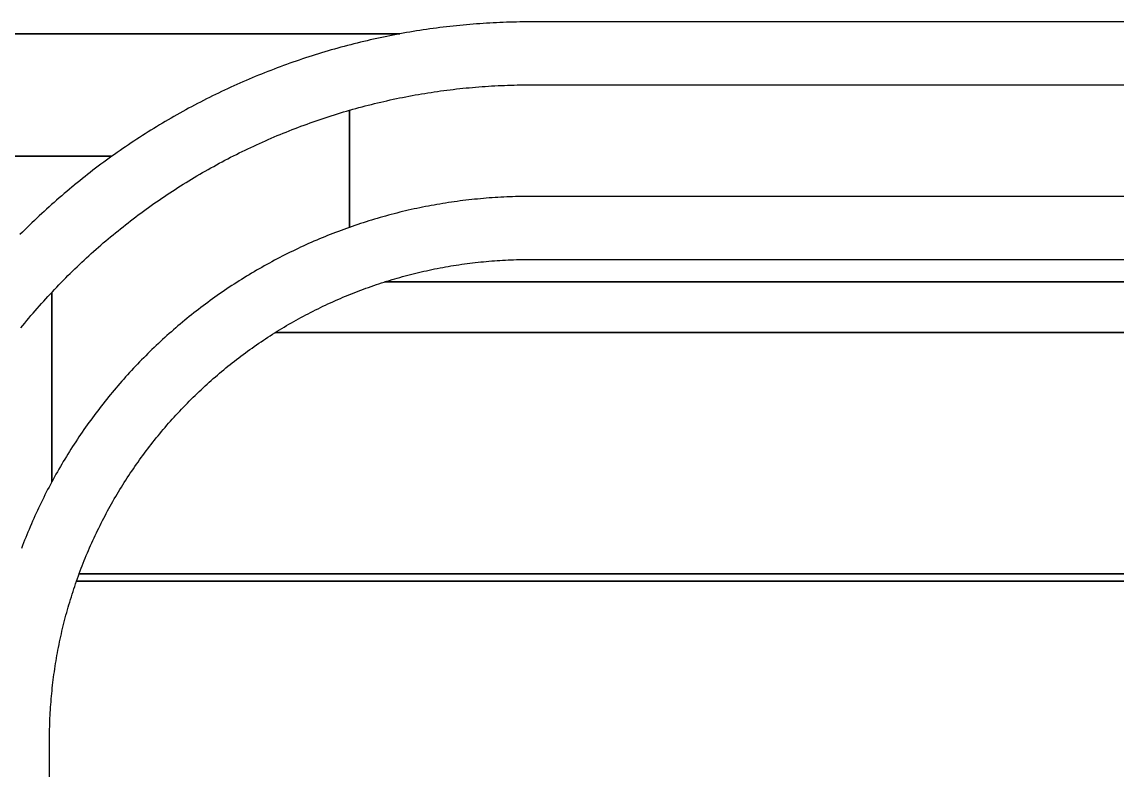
# Model space of a CAD drawing. Extents: x -3500 to 3500, y -3500 to 3500.
# Drawn here: x 278.3 to 556.8, y -1300 to -1109.8 of the extents above; entities that cross this region are included whole.
import ezdxf

# ---------------------------------------------------------------- set-up
doc = ezdxf.new("R2010")
doc.units = 0
for name, color, linetype in [('L5D0', 3, 'CONTINUOUS'), ('L5D100', 7, 'CONTINUOUS'), ('L5D11', 2, 'CONTINUOUS')]:
    doc.layers.add(name, color=color, linetype=linetype)

# ---------------------------------------------------------------- blocks, each defined once
blk = doc.blocks.new('ground_main_5')
at = {"layer": 'L5D0'}
for points in [[(2324.91, -1109.815), (407.531, -1109.815), (406.6775, -1109.817), (405.824, -1109.823), (404.971, -1109.833), (404.1175, -1109.847), (403.264, -1109.865), (402.411, -1109.887), (401.558, -1109.9125), (400.705, -1109.9425), (399.852, -1109.9765), (398.9995, -1110.0145), (398.147, -1110.0565), (397.2945, -1110.102), (396.4425, -1110.152), (395.591, -1110.206), (394.7395, -1110.2635), (393.888, -1110.3255), (393.037, -1110.3915), (392.1865, -1110.461), (391.336, -1110.5345), (390.486, -1110.6125), (389.6365, -1110.694), (388.7875, -1110.7795), (387.9385, -1110.8695), (387.0905, -1110.963), (386.2425, -1111.0605), (385.395, -1111.162), (384.548, -1111.2675), (383.7015, -1111.377), (382.8555, -1111.4905), (382.01, -1111.6075), (381.1655, -1111.729), (380.321, -1111.854), (379.4775, -1111.9835), (378.6345, -1112.1165), (377.792, -1112.2535), (376.9505, -1112.3945), (376.109, -1112.5395), (375.269, -1112.6885), (374.429, -1112.841), (-2334.91, -1112.841)], [(-2334.91, -1112.841), (374.429, -1112.841), (373.59, -1112.998), (372.752, -1113.1585), (371.9145, -1113.323), (371.0775, -1113.4915), (370.2415, -1113.664), (369.4065, -1113.84), (368.5725, -1114.0205), (367.739, -1114.2045), (366.9065, -1114.3925), (366.075, -1114.584), (365.244, -1114.78), (364.414, -1114.9795), (363.5855, -1115.183), (362.7575, -1115.3905), (361.9305, -1115.6015), (361.1045, -1115.817), (360.2795, -1116.036), (359.456, -1116.2585), (358.633, -1116.4855), (357.811, -1116.716), (356.9905, -1116.95), (356.171, -1117.1885), (355.3525, -1117.4305), (354.535, -1117.676), (353.719, -1117.926), (352.904, -1118.1795), (352.09, -1118.4365), (351.2775, -1118.6975), (350.466, -1118.9625), (349.656, -1119.2315), (348.8475, -1119.504), (348.0395, -1119.78), (347.2335, -1120.06), (346.4285, -1120.344), (345.625, -1120.6315), (344.8225, -1120.9225), (344.022, -1121.2175), (343.2225, -1121.5165), (342.424, -1121.819), (341.6275, -1122.125), (340.8325, -1122.435), (340.0385, -1122.749), (339.2465, -1123.066), (338.4555, -1123.387), (337.666, -1123.712), (336.8785, -1124.0405), (336.0925, -1124.3725), (335.3075, -1124.7085), (334.5245, -1125.048), (333.743, -1125.391), (332.963, -1125.738), (332.185, -1126.088), (331.4085, -1126.4425), (330.6335, -1126.8), (329.86, -1127.1615), (329.0885, -1127.526), (328.319, -1127.8945), (327.5505, -1128.267), (326.7845, -1128.6425), (326.0195, -1129.022), (325.257, -1129.4045), (324.496, -1129.791), (323.7365, -1130.181), (322.9795, -1130.5745), (322.224, -1130.9715), (321.47, -1131.372), (320.7185, -1131.776), (319.9685, -1132.184), (319.2205, -1132.595), (318.4745, -1133.0095), (317.7305, -1133.4275), (316.9885, -1133.849), (316.248, -1134.274), (315.51, -1134.7025), (314.774, -1135.1345), (314.04, -1135.57), (313.308, -1136.0085), (312.578, -1136.451), (311.85, -1136.8965), (311.124, -1137.3455), (310.4, -1137.798), (309.6785, -1138.2535), (308.959, -1138.713), (308.242, -1139.1755), (307.5265, -1139.641), (306.8135, -1140.1105), (306.103, -1140.583), (305.3945, -1141.0585), (304.688, -1141.538), (303.984, -1142.0205), (303.2825, -1142.506), (302.5825, -1142.995), (301.8855, -1143.4875), (301.1905, -1143.983), (300.498, -1144.4815), (299.8075, -1144.9835), (299.12, -1145.489), (298.4345, -1145.997), (297.751, -1146.509), (297.0705, -1147.0235), (296.392, -1147.5415), (295.716, -1148.063), (295.0425, -1148.587), (294.3715, -1149.1145), (293.703, -1149.645), (293.037, -1150.179), (292.3735, -1150.7155), (291.7125, -1151.2555), (291.5335, -1151.403), (291.054, -1151.7985), (290.398, -1152.3445), (289.745, -1152.8935), (289.094, -1153.446), (288.4455, -1154.001), (287.8, -1154.5595), (287.157, -1155.1205), (286.5165, -1155.685), (285.879, -1156.252), (285.244, -1156.8225), (284.6115, -1157.3955), (283.982, -1157.9715), (283.355, -1158.5505), (282.7305, -1159.1325), (282.109, -1159.7175), (281.49, -1160.3055), (280.874, -1160.896), (280.2605, -1161.4895), (279.65, -1162.086), (279.0425, -1162.685), (278.4375, -1163.2875), (277.8355, -1163.892)], [(2334.91, -1175.904), (370.5875, -1175.904), (371.1005, -1175.742), (371.7675, -1175.5355), (372.4355, -1175.3335), (373.1045, -1175.135), (373.775, -1174.94), (374.446, -1174.749), (375.1185, -1174.562), (375.792, -1174.379), (376.4665, -1174.1995), (377.1425, -1174.024), (377.819, -1173.8525), (378.4965, -1173.6845), (379.175, -1173.5205), (379.854, -1173.3605), (380.5345, -1173.2045), (381.2155, -1173.052), (381.8975, -1172.904), (382.5805, -1172.7595), (383.264, -1172.619), (383.9485, -1172.482), (384.634, -1172.3495), (385.32, -1172.2205), (386.0065, -1172.0955), (386.694, -1171.9745), (387.382, -1171.8575), (388.071, -1171.7445), (388.7605, -1171.6355), (389.4505, -1171.53), (390.141, -1171.429), (390.832, -1171.3315), (391.524, -1171.238), (392.216, -1171.1485), (392.9085, -1171.063), (393.602, -1170.9815), (394.2955, -1170.904), (394.9895, -1170.8305), (395.684, -1170.7605), (396.379, -1170.695), (397.0745, -1170.633), (397.77, -1170.5755), (398.466, -1170.5215), (399.162, -1170.472), (399.8585, -1170.426), (400.555, -1170.3845), (401.252, -1170.3465), (401.9495, -1170.3125), (402.6465, -1170.2825), (403.344, -1170.257), (404.042, -1170.235), (404.7395, -1170.217), (405.4375, -1170.203), (406.1355, -1170.193), (406.833, -1170.187), (407.531, -1170.185), (2324.91, -1170.185)], [(2337.4295, -1250.094), (292.8855, -1250.094), (292.918, -1250.005), (293.162, -1249.351), (293.41, -1248.6985), (293.661, -1248.0475), (293.9165, -1247.3975), (294.175, -1246.7495), (294.4375, -1246.1025), (294.7035, -1245.4575), (294.9735, -1244.8135), (295.247, -1244.1715), (295.5245, -1243.531), (295.805, -1242.892), (296.0895, -1242.2545), (296.378, -1241.619), (296.6695, -1240.985), (296.965, -1240.3525), (297.264, -1239.7215), (297.5665, -1239.093), (297.8725, -1238.4655), (298.1825, -1237.84), (298.496, -1237.2165), (298.8125, -1236.5945), (299.133, -1235.9745), (299.457, -1235.356), (299.7845, -1234.7395), (300.1155, -1234.125), (300.45, -1233.5125), (300.788, -1232.902), (301.1295, -1232.293), (301.4745, -1231.6865), (301.823, -1231.0815), (302.175, -1230.479), (302.53, -1229.878), (302.889, -1229.2795), (303.251, -1228.6825), (303.6165, -1228.088), (303.9855, -1227.4955), (304.3575, -1226.905), (304.7335, -1226.317), (305.1125, -1225.7305), (305.495, -1225.147), (305.8805, -1224.565), (306.2695, -1223.9855), (306.662, -1223.4085), (307.0575, -1222.833), (307.4565, -1222.2605), (307.8585, -1221.69), (308.264, -1221.122), (308.6725, -1220.556), (309.0845, -1219.9925), (309.4995, -1219.4315), (309.918, -1218.8725), (310.3395, -1218.316), (310.764, -1217.7625), (311.1915, -1217.2105), (311.6225, -1216.6615), (312.057, -1216.115), (312.494, -1215.571), (312.934, -1215.0295), (313.3775, -1214.4905), (313.824, -1213.954), (314.2735, -1213.42), (314.726, -1212.8885), (315.1815, -1212.3595), (315.64, -1211.8335), (316.102, -1211.31), (316.5665, -1210.789), (317.034, -1210.2705), (317.5045, -1209.755), (317.978, -1209.242), (318.454, -1208.732), (318.9335, -1208.2245), (319.4155, -1207.72), (319.9005, -1207.218), (320.3885, -1206.719), (320.879, -1206.2225), (321.3725, -1205.729), (321.869, -1205.238), (322.368, -1204.7505), (322.87, -1204.2655), (323.375, -1203.783), (323.8825, -1203.304), (324.3925, -1202.8275), (324.9055, -1202.354), (325.421, -1201.8835), (325.939, -1201.416), (326.46, -1200.9515), (326.9835, -1200.49), (327.51, -1200.0315), (328.0385, -1199.576), (328.57, -1199.1235), (329.104, -1198.674), (329.6405, -1198.2275), (330.1795, -1197.784), (330.721, -1197.3435), (331.2655, -1196.9065), (331.812, -1196.4725), (332.361, -1196.0415), (332.9125, -1195.6135), (333.4665, -1195.189), (334.023, -1194.7675), (334.5815, -1194.3495), (335.1425, -1193.934), (335.706, -1193.5225), (336.272, -1193.1135), (336.84, -1192.7085), (337.4105, -1192.306), (337.9835, -1191.907), (338.5585, -1191.5115), (339.136, -1191.1195), (339.7155, -1190.7305), (340.297, -1190.3445), (340.881, -1189.962), (341.467, -1189.583), (342.0555, -1189.2075), (342.6455, -1188.835), (343.238, -1188.4665), (343.833, -1188.1005), (344.4295, -1187.7385), (345.0285, -1187.38), (345.629, -1187.0245), (346.232, -1186.6725), (346.8365, -1186.3245), (347.4435, -1185.9795), (348.052, -1185.638), (348.663, -1185.3), (349.2755, -1184.9655), (349.89, -1184.6345), (350.5065, -1184.307), (351.1245, -1183.983), (351.7445, -1183.6625), (352.3665, -1183.3455), (352.9905, -1183.032), (353.616, -1182.7225), (354.243, -1182.4165), (354.872, -1182.1135), (355.5025, -1181.8145), (356.135, -1181.5195), (356.769, -1181.2275), (357.405, -1180.9395), (358.0425, -1180.655), (358.681, -1180.374), (359.322, -1180.097), (359.964, -1179.8235), (360.6075, -1179.5535), (361.253, -1179.2875), (361.8995, -1179.025), (361.9305, -1179.0125), (362.548, -1178.766), (363.1975, -1178.511), (363.8485, -1178.2595), (364.5015, -1178.012), (365.155, -1177.768), (365.8105, -1177.528), (366.4675, -1177.2915), (367.1255, -1177.0585), (367.7845, -1176.83), (368.4455, -1176.6045), (369.1075, -1176.3835), (369.7705, -1176.1655), (370.435, -1175.952), (370.5875, -1175.904), (2334.91, -1175.904)], [(285.335, -1307.619), (285.335, -1292.381), (285.337, -1291.683), (285.343, -1290.985), (285.353, -1290.287), (285.367, -1289.5895), (285.385, -1288.8915), (285.407, -1288.194), (285.433, -1287.4965), (285.463, -1286.799), (285.4965, -1286.102), (285.5345, -1285.405), (285.5765, -1284.708), (285.622, -1284.0115), (285.672, -1283.3155), (285.7255, -1282.6195), (285.7835, -1281.924), (285.845, -1281.229), (285.911, -1280.534), (285.9805, -1279.8395), (286.054, -1279.1455), (286.1315, -1278.4515), (286.2135, -1277.7585), (286.299, -1277.0655), (286.388, -1276.3735), (286.4815, -1275.682), (286.579, -1274.9905), (286.6805, -1274.3), (286.7855, -1273.61), (286.895, -1272.9205), (287.008, -1272.232), (287.125, -1271.544), (287.246, -1270.8565), (287.371, -1270.1695), (287.4995, -1269.4835), (287.6325, -1268.7985), (287.769, -1268.114), (287.9095, -1267.4305), (288.054, -1266.7475), (288.2025, -1266.0655), (288.3545, -1265.3845), (288.511, -1264.704), (288.671, -1264.0245), (288.835, -1263.346), (289.0025, -1262.6685), (289.1745, -1261.992), (289.35, -1261.3165), (289.529, -1260.642), (289.7125, -1259.9685), (289.8995, -1259.296), (290.0905, -1258.6245), (290.285, -1257.9545), (290.4835, -1257.285), (290.686, -1256.617), (290.892, -1255.9505), (291.102, -1255.285), (291.316, -1254.6205), (291.5335, -1253.957), (291.755, -1253.295), (291.98, -1252.6345), (292.209, -1251.975), (292.4415, -1251.317), (292.678, -1250.6605), (292.8855, -1250.094), (2337.4295, -1250.094)]]:
    blk.add_lwpolyline(points, dxfattribs=at)
blk = doc.blocks.new('TOP_main_5_Cheese_100')
at = {"layer": 'L5D100'}
for points in [[(2324.91, -1109.815), (407.531, -1109.815), (406.6775, -1109.817), (405.824, -1109.823), (404.971, -1109.833), (404.1175, -1109.847), (403.264, -1109.865), (402.411, -1109.887), (401.558, -1109.9125), (400.705, -1109.9425), (399.852, -1109.9765), (398.9995, -1110.0145), (398.147, -1110.0565), (397.2945, -1110.102), (396.4425, -1110.152), (395.591, -1110.206), (394.7395, -1110.2635), (393.888, -1110.3255), (393.037, -1110.3915), (392.1865, -1110.461), (391.336, -1110.5345), (390.486, -1110.6125), (389.6365, -1110.694), (388.7875, -1110.7795), (387.9385, -1110.8695), (387.0905, -1110.963), (386.2425, -1111.0605), (385.395, -1111.162), (384.548, -1111.2675), (383.7015, -1111.377), (382.8555, -1111.4905), (382.01, -1111.6075), (381.1655, -1111.729), (380.321, -1111.854), (379.4775, -1111.9835), (378.6345, -1112.1165), (377.792, -1112.2535), (376.9505, -1112.3945), (376.109, -1112.5395), (375.269, -1112.6885), (374.429, -1112.841), (373.59, -1112.998), (372.752, -1113.1585), (371.9145, -1113.323), (371.0775, -1113.4915), (370.2415, -1113.664), (369.4065, -1113.84), (368.5725, -1114.0205), (367.739, -1114.2045), (366.9065, -1114.3925), (366.075, -1114.584), (365.244, -1114.78), (364.414, -1114.9795), (363.5855, -1115.183), (362.7575, -1115.3905), (361.9305, -1115.6015), (361.1045, -1115.817), (360.2795, -1116.036), (359.456, -1116.2585), (358.633, -1116.4855), (357.811, -1116.716), (356.9905, -1116.95), (356.171, -1117.1885), (355.3525, -1117.4305), (354.535, -1117.676), (353.719, -1117.926), (352.904, -1118.1795), (352.09, -1118.4365), (351.2775, -1118.6975), (350.466, -1118.9625), (349.656, -1119.2315), (348.8475, -1119.504), (348.0395, -1119.78), (347.2335, -1120.06), (346.4285, -1120.344), (345.625, -1120.6315), (344.8225, -1120.9225), (344.022, -1121.2175), (343.2225, -1121.5165), (342.424, -1121.819), (341.6275, -1122.125), (340.8325, -1122.435), (340.0385, -1122.749), (339.2465, -1123.066), (338.4555, -1123.387), (337.666, -1123.712), (336.8785, -1124.0405), (336.0925, -1124.3725), (335.3075, -1124.7085), (334.5245, -1125.048), (333.743, -1125.391), (332.963, -1125.738), (332.185, -1126.088), (331.4085, -1126.4425), (330.6335, -1126.8), (329.86, -1127.1615), (329.0885, -1127.526), (328.319, -1127.8945), (327.5505, -1128.267), (326.7845, -1128.6425), (326.0195, -1129.022), (325.257, -1129.4045), (324.496, -1129.791), (323.7365, -1130.181), (322.9795, -1130.5745), (322.224, -1130.9715), (321.47, -1131.372), (320.7185, -1131.776), (319.9685, -1132.184), (319.2205, -1132.595), (318.4745, -1133.0095), (317.7305, -1133.4275), (316.9885, -1133.849), (316.248, -1134.274), (315.51, -1134.7025), (314.774, -1135.1345), (314.04, -1135.57), (313.308, -1136.0085), (312.578, -1136.451), (311.85, -1136.8965), (311.124, -1137.3455), (310.4, -1137.798), (309.6785, -1138.2535), (308.959, -1138.713), (308.242, -1139.1755), (307.5265, -1139.641), (306.8135, -1140.1105), (306.103, -1140.583), (305.3945, -1141.0585), (304.688, -1141.538), (303.984, -1142.0205), (303.2825, -1142.506), (302.5825, -1142.995), (301.8855, -1143.4875), (301.1905, -1143.983), (-37.5, -1143.983)], [(-37.5, -1143.983), (301.1905, -1143.983), (300.498, -1144.4815), (299.8075, -1144.9835), (299.12, -1145.489), (298.4345, -1145.997), (297.751, -1146.509), (297.0705, -1147.0235), (296.392, -1147.5415), (295.716, -1148.063), (295.0425, -1148.587), (294.3715, -1149.1145), (293.703, -1149.645), (293.037, -1150.179), (292.3735, -1150.7155), (291.7125, -1151.2555), (291.5335, -1151.403), (291.054, -1151.7985), (290.398, -1152.3445), (289.745, -1152.8935), (289.094, -1153.446), (288.4455, -1154.001), (287.8, -1154.5595), (287.157, -1155.1205), (286.5165, -1155.685), (285.879, -1156.252), (285.244, -1156.8225), (284.6115, -1157.3955), (283.982, -1157.9715), (283.355, -1158.5505), (282.7305, -1159.1325), (282.109, -1159.7175), (281.49, -1160.3055), (280.874, -1160.896), (280.2605, -1161.4895), (279.65, -1162.086), (279.0425, -1162.685), (278.4375, -1163.2875), (277.8355, -1163.892)], [(2334.91, -1188.7245), (342.8235, -1188.7245), (343.238, -1188.4665), (343.833, -1188.1005), (344.4295, -1187.7385), (345.0285, -1187.38), (345.629, -1187.0245), (346.232, -1186.6725), (346.8365, -1186.3245), (347.4435, -1185.9795), (348.052, -1185.638), (348.663, -1185.3), (349.2755, -1184.9655), (349.89, -1184.6345), (350.5065, -1184.307), (351.1245, -1183.983), (351.7445, -1183.6625), (352.3665, -1183.3455), (352.9905, -1183.032), (353.616, -1182.7225), (354.243, -1182.4165), (354.872, -1182.1135), (355.5025, -1181.8145), (356.135, -1181.5195), (356.769, -1181.2275), (357.405, -1180.9395), (358.0425, -1180.655), (358.681, -1180.374), (359.322, -1180.097), (359.964, -1179.8235), (360.6075, -1179.5535), (361.253, -1179.2875), (361.8995, -1179.025), (361.9305, -1179.0125), (362.548, -1178.766), (363.1975, -1178.511), (363.8485, -1178.2595), (364.5015, -1178.012), (365.155, -1177.768), (365.8105, -1177.528), (366.4675, -1177.2915), (367.1255, -1177.0585), (367.7845, -1176.83), (368.4455, -1176.6045), (369.1075, -1176.3835), (369.7705, -1176.1655), (370.435, -1175.952), (370.5875, -1175.904), (371.1005, -1175.742), (371.7675, -1175.5355), (372.4355, -1175.3335), (373.1045, -1175.135), (373.775, -1174.94), (374.446, -1174.749), (375.1185, -1174.562), (375.792, -1174.379), (376.4665, -1174.1995), (377.1425, -1174.024), (377.819, -1173.8525), (378.4965, -1173.6845), (379.175, -1173.5205), (379.854, -1173.3605), (380.5345, -1173.2045), (381.2155, -1173.052), (381.8975, -1172.904), (382.5805, -1172.7595), (383.264, -1172.619), (383.9485, -1172.482), (384.634, -1172.3495), (385.32, -1172.2205), (386.0065, -1172.0955), (386.694, -1171.9745), (387.382, -1171.8575), (388.071, -1171.7445), (388.7605, -1171.6355), (389.4505, -1171.53), (390.141, -1171.429), (390.832, -1171.3315), (391.524, -1171.238), (392.216, -1171.1485), (392.9085, -1171.063), (393.602, -1170.9815), (394.2955, -1170.904), (394.9895, -1170.8305), (395.684, -1170.7605), (396.379, -1170.695), (397.0745, -1170.633), (397.77, -1170.5755), (398.466, -1170.5215), (399.162, -1170.472), (399.8585, -1170.426), (400.555, -1170.3845), (401.252, -1170.3465), (401.9495, -1170.3125), (402.6465, -1170.2825), (403.344, -1170.257), (404.042, -1170.235), (404.7395, -1170.217), (405.4375, -1170.203), (406.1355, -1170.193), (406.833, -1170.187), (407.531, -1170.185), (2324.91, -1170.185)], [(2337.5245, -1251.975), (292.209, -1251.975), (292.4415, -1251.317), (292.678, -1250.6605), (292.8855, -1250.094), (292.918, -1250.005), (293.162, -1249.351), (293.41, -1248.6985), (293.661, -1248.0475), (293.9165, -1247.3975), (294.175, -1246.7495), (294.4375, -1246.1025), (294.7035, -1245.4575), (294.9735, -1244.8135), (295.247, -1244.1715), (295.5245, -1243.531), (295.805, -1242.892), (296.0895, -1242.2545), (296.378, -1241.619), (296.6695, -1240.985), (296.965, -1240.3525), (297.264, -1239.7215), (297.5665, -1239.093), (297.8725, -1238.4655), (298.1825, -1237.84), (298.496, -1237.2165), (298.8125, -1236.5945), (299.133, -1235.9745), (299.457, -1235.356), (299.7845, -1234.7395), (300.1155, -1234.125), (300.45, -1233.5125), (300.788, -1232.902), (301.1295, -1232.293), (301.4745, -1231.6865), (301.823, -1231.0815), (302.175, -1230.479), (302.53, -1229.878), (302.889, -1229.2795), (303.251, -1228.6825), (303.6165, -1228.088), (303.9855, -1227.4955), (304.3575, -1226.905), (304.7335, -1226.317), (305.1125, -1225.7305), (305.495, -1225.147), (305.8805, -1224.565), (306.2695, -1223.9855), (306.662, -1223.4085), (307.0575, -1222.833), (307.4565, -1222.2605), (307.8585, -1221.69), (308.264, -1221.122), (308.6725, -1220.556), (309.0845, -1219.9925), (309.4995, -1219.4315), (309.918, -1218.8725), (310.3395, -1218.316), (310.764, -1217.7625), (311.1915, -1217.2105), (311.6225, -1216.6615), (312.057, -1216.115), (312.494, -1215.571), (312.934, -1215.0295), (313.3775, -1214.4905), (313.824, -1213.954), (314.2735, -1213.42), (314.726, -1212.8885), (315.1815, -1212.3595), (315.64, -1211.8335), (316.102, -1211.31), (316.5665, -1210.789), (317.034, -1210.2705), (317.5045, -1209.755), (317.978, -1209.242), (318.454, -1208.732), (318.9335, -1208.2245), (319.4155, -1207.72), (319.9005, -1207.218), (320.3885, -1206.719), (320.879, -1206.2225), (321.3725, -1205.729), (321.869, -1205.238), (322.368, -1204.7505), (322.87, -1204.2655), (323.375, -1203.783), (323.8825, -1203.304), (324.3925, -1202.8275), (324.9055, -1202.354), (325.421, -1201.8835), (325.939, -1201.416), (326.46, -1200.9515), (326.9835, -1200.49), (327.51, -1200.0315), (328.0385, -1199.576), (328.57, -1199.1235), (329.104, -1198.674), (329.6405, -1198.2275), (330.1795, -1197.784), (330.721, -1197.3435), (331.2655, -1196.9065), (331.812, -1196.4725), (332.361, -1196.0415), (332.9125, -1195.6135), (333.4665, -1195.189), (334.023, -1194.7675), (334.5815, -1194.3495), (335.1425, -1193.934), (335.706, -1193.5225), (336.272, -1193.1135), (336.84, -1192.7085), (337.4105, -1192.306), (337.9835, -1191.907), (338.5585, -1191.5115), (339.136, -1191.1195), (339.7155, -1190.7305), (340.297, -1190.3445), (340.881, -1189.962), (341.467, -1189.583), (342.0555, -1189.2075), (342.6455, -1188.835), (342.8235, -1188.7245), (2334.91, -1188.7245)], [(285.335, -1307.619), (285.335, -1292.381), (285.337, -1291.683), (285.343, -1290.985), (285.353, -1290.287), (285.367, -1289.5895), (285.385, -1288.8915), (285.407, -1288.194), (285.433, -1287.4965), (285.463, -1286.799), (285.4965, -1286.102), (285.5345, -1285.405), (285.5765, -1284.708), (285.622, -1284.0115), (285.672, -1283.3155), (285.7255, -1282.6195), (285.7835, -1281.924), (285.845, -1281.229), (285.911, -1280.534), (285.9805, -1279.8395), (286.054, -1279.1455), (286.1315, -1278.4515), (286.2135, -1277.7585), (286.299, -1277.0655), (286.388, -1276.3735), (286.4815, -1275.682), (286.579, -1274.9905), (286.6805, -1274.3), (286.7855, -1273.61), (286.895, -1272.9205), (287.008, -1272.232), (287.125, -1271.544), (287.246, -1270.8565), (287.371, -1270.1695), (287.4995, -1269.4835), (287.6325, -1268.7985), (287.769, -1268.114), (287.9095, -1267.4305), (288.054, -1266.7475), (288.2025, -1266.0655), (288.3545, -1265.3845), (288.511, -1264.704), (288.671, -1264.0245), (288.835, -1263.346), (289.0025, -1262.6685), (289.1745, -1261.992), (289.35, -1261.3165), (289.529, -1260.642), (289.7125, -1259.9685), (289.8995, -1259.296), (290.0905, -1258.6245), (290.285, -1257.9545), (290.4835, -1257.285), (290.686, -1256.617), (290.892, -1255.9505), (291.102, -1255.285), (291.316, -1254.6205), (291.5335, -1253.957), (291.755, -1253.295), (291.98, -1252.6345), (292.209, -1251.975), (2337.5245, -1251.975)]]:
    blk.add_lwpolyline(points, dxfattribs=at)
blk = doc.blocks.new('TOP_main_5')
at = {"layer": 'L5D11'}
for points in [[(1313.8035, -1154.185), (407.531, -1154.185), (406.788, -1154.187), (406.0445, -1154.193), (405.301, -1154.203), (404.558, -1154.217), (403.8145, -1154.235), (403.0715, -1154.257), (402.3285, -1154.283), (401.5855, -1154.313), (400.843, -1154.347), (400.1005, -1154.385), (399.3585, -1154.427), (398.6165, -1154.473), (397.8745, -1154.523), (397.133, -1154.5765), (396.392, -1154.6345), (395.651, -1154.6965), (394.9105, -1154.7625), (394.1705, -1154.8325), (393.431, -1154.906), (392.6915, -1154.984), (391.9525, -1155.066), (391.214, -1155.1515), (390.476, -1155.2415), (389.7385, -1155.335), (389.0015, -1155.433), (388.2655, -1155.5345), (387.5295, -1155.64), (386.794, -1155.7495), (386.0595, -1155.863), (385.3255, -1155.9805), (384.592, -1156.102), (383.859, -1156.2275), (383.127, -1156.357), (382.3955, -1156.49), (381.665, -1156.6275), (380.935, -1156.7685), (380.206, -1156.9135), (379.4775, -1157.0625), (378.75, -1157.215), (378.0235, -1157.372), (377.2975, -1157.5325), (376.5725, -1157.6975), (375.8485, -1157.866), (375.1255, -1158.038), (374.403, -1158.2145), (373.682, -1158.3945), (372.9615, -1158.5785), (372.2425, -1158.7665), (371.524, -1158.9585), (370.807, -1159.154), (370.091, -1159.3535), (369.3755, -1159.5565), (368.6615, -1159.764), (367.949, -1159.975), (367.237, -1160.1895), (366.5265, -1160.4085), (365.8175, -1160.631), (365.109, -1160.857), (364.4025, -1161.0875), (363.6965, -1161.321), (362.992, -1161.559), (362.289, -1161.8005), (361.5875, -1162.0455), (361.5875, -1132.277), (361.6715, -1132.2525), (362.456, -1132.03), (363.241, -1131.8115), (364.027, -1131.5965), (364.8145, -1131.3855), (365.603, -1131.1785), (366.392, -1130.9755), (367.1825, -1130.776), (367.974, -1130.5805), (368.766, -1130.3885), (369.559, -1130.201), (370.3535, -1130.017), (371.148, -1129.837), (371.944, -1129.661), (372.7405, -1129.489), (373.5385, -1129.3205), (374.3365, -1129.156), (375.1355, -1128.9955), (375.9355, -1128.839), (376.7365, -1128.6865), (377.5375, -1128.5375), (378.34, -1128.393), (379.1425, -1128.252), (379.946, -1128.115), (380.7505, -1127.982), (381.555, -1127.853), (382.3605, -1127.728), (383.1665, -1127.6065), (383.973, -1127.4895), (384.7805, -1127.376), (385.588, -1127.2665), (386.396, -1127.1615), (387.205, -1127.06), (388.014, -1126.9625), (388.824, -1126.869), (389.634, -1126.7795), (390.4445, -1126.6935), (391.2555, -1126.612), (392.067, -1126.5345), (392.8785, -1126.4605), (393.691, -1126.391), (394.503, -1126.3255), (395.316, -1126.2635), (396.129, -1126.2055), (396.9425, -1126.152), (397.756, -1126.102), (398.5695, -1126.056), (399.3835, -1126.0145), (400.198, -1125.9765), (401.012, -1125.9425), (401.8265, -1125.9125), (402.6415, -1125.887), (403.456, -1125.865), (404.271, -1125.847), (405.086, -1125.833), (405.901, -1125.823), (406.716, -1125.817), (407.531, -1125.815), (1313.8035, -1125.815)], [(278.034, -1187.621), (278.548, -1186.9885), (279.0655, -1186.3585), (279.5855, -1185.7315), (280.109, -1185.1065), (280.6355, -1184.484), (281.165, -1183.8645), (281.6975, -1183.2475), (282.233, -1182.633), (282.7715, -1182.021), (283.313, -1181.412), (283.8575, -1180.8055), (284.405, -1180.2015), (284.9555, -1179.6005), (285.509, -1179.002), (285.917, -1178.565), (285.917, -1226.7445), (285.5655, -1227.4), (285.218, -1228.057), (284.8735, -1228.7155), (284.533, -1229.3765), (284.196, -1230.039), (283.8625, -1230.7035), (283.5325, -1231.3695), (283.206, -1232.0375), (282.883, -1232.707), (282.564, -1233.3785), (282.248, -1234.0515), (281.9365, -1234.7265), (281.628, -1235.403), (281.3235, -1236.081), (281.022, -1236.761), (280.725, -1237.442), (280.431, -1238.125), (280.141, -1238.8095), (279.855, -1239.4955), (279.572, -1240.183), (279.293, -1240.8725), (279.018, -1241.563), (278.7465, -1242.255), (278.4785, -1242.9485), (278.2145, -1243.6435)]]:
    blk.add_lwpolyline(points, dxfattribs=at)
blk.add_lwpolyline([(285.917, -1226.7445), (285.917, -1178.565), (286.065, -1178.4065), (286.6245, -1177.813), (287.1865, -1177.223), (287.7515, -1176.6355), (288.3195, -1176.0505), (288.89, -1175.4685), (289.4635, -1174.8895), (290.04, -1174.313), (290.619, -1173.7395), (291.201, -1173.169), (291.7855, -1172.601), (292.373, -1172.036), (292.9635, -1171.474), (293.5565, -1170.915), (294.152, -1170.3585), (294.7505, -1169.8055), (295.352, -1169.255), (295.9555, -1168.7075), (296.562, -1168.163), (297.1715, -1167.6215), (297.7835, -1167.083), (298.3975, -1166.5475), (299.015, -1166.015), (299.6345, -1165.4855), (300.2565, -1164.959), (300.8815, -1164.4355), (301.509, -1163.915), (302.139, -1163.398), (302.771, -1162.8835), (303.406, -1162.3725), (304.0435, -1161.8645), (304.6835, -1161.3595), (305.326, -1160.858), (305.9705, -1160.3595), (306.618, -1159.864), (307.2675, -1159.372), (307.9195, -1158.883), (308.574, -1158.397), (309.231, -1157.9145), (309.89, -1157.435), (310.5515, -1156.9585), (311.2155, -1156.486), (311.8815, -1156.016), (312.55, -1155.5495), (313.221, -1155.0865), (313.894, -1154.6265), (314.569, -1154.17), (315.2465, -1153.717), (315.926, -1153.267), (316.608, -1152.8205), (317.292, -1152.377), (317.978, -1151.937), (318.6665, -1151.5005), (319.357, -1151.0675), (320.0495, -1150.6375), (320.744, -1150.2115), (321.441, -1149.7885), (322.1395, -1149.3685), (322.8405, -1148.9525), (323.5435, -1148.54), (324.248, -1148.1305), (324.955, -1147.725), (325.664, -1147.3225), (326.375, -1146.9235), (327.0875, -1146.528), (327.802, -1146.1365), (328.519, -1145.748), (329.2375, -1145.363), (329.9575, -1144.9815), (330.68, -1144.604), (331.404, -1144.2295), (332.13, -1143.859), (332.8575, -1143.4915), (333.587, -1143.128), (334.318, -1142.768), (335.051, -1142.4115), (335.786, -1142.0585), (336.5225, -1141.709), (337.2605, -1141.3635), (338.0005, -1141.0215), (338.742, -1140.683), (339.485, -1140.3485), (340.23, -1140.017), (340.976, -1139.6895), (341.724, -1139.366), (342.4735, -1139.0455), (343.225, -1138.729), (343.9775, -1138.416), (344.7315, -1138.107), (345.4875, -1137.8015), (346.2445, -1137.5), (347.003, -1137.202), (347.763, -1136.9075), (348.5245, -1136.617), (349.2875, -1136.33), (350.052, -1136.047), (350.8175, -1135.7675), (351.5845, -1135.492), (352.353, -1135.22), (353.123, -1134.952), (353.894, -1134.6875), (354.666, -1134.427), (355.4395, -1134.17), (356.2145, -1133.917), (356.9905, -1133.668), (357.768, -1133.4225), (358.5465, -1133.181), (359.326, -1132.943), (360.1065, -1132.709), (360.8885, -1132.479), (361.5875, -1132.277), (361.5875, -1162.0455), (360.887, -1162.2945), (360.188, -1162.5475), (359.49, -1162.804), (358.7935, -1163.0645), (358.0985, -1163.3285), (357.405, -1163.596), (356.713, -1163.8675), (356.0225, -1164.143), (355.3335, -1164.422), (354.646, -1164.7045), (353.96, -1164.991), (353.2755, -1165.281), (352.5925, -1165.5745), (351.911, -1165.872), (351.2315, -1166.173), (350.553, -1166.4775), (349.8765, -1166.786), (349.202, -1167.098), (348.529, -1167.4135), (347.8575, -1167.733), (347.188, -1168.0555), (346.52, -1168.382), (345.8535, -1168.712), (345.1895, -1169.0455), (344.5265, -1169.3825), (343.866, -1169.7235), (343.207, -1170.0675), (342.55, -1170.4155), (341.895, -1170.767), (341.2415, -1171.1215), (340.5905, -1171.48), (339.941, -1171.842), (339.2935, -1172.207), (338.648, -1172.576), (338.0045, -1172.9485), (337.363, -1173.324), (336.7235, -1173.703), (336.086, -1174.086), (335.451, -1174.472), (334.8175, -1174.8615), (334.1865, -1175.254), (333.5575, -1175.6505), (332.9305, -1176.05), (332.306, -1176.453), (331.6835, -1176.8595), (331.063, -1177.269), (330.445, -1177.682), (329.829, -1178.0985), (329.2155, -1178.518), (328.604, -1178.941), (327.995, -1179.3675), (327.388, -1179.797), (326.7835, -1180.2295), (326.1815, -1180.6655), (325.5815, -1181.105), (324.984, -1181.547), (324.389, -1181.993), (323.7965, -1182.4415), (323.2065, -1182.894), (322.6185, -1183.349), (322.0335, -1183.8075), (321.4505, -1184.269), (320.87, -1184.7335), (320.2925, -1185.201), (319.717, -1185.672), (319.1445, -1186.146), (318.574, -1186.623), (318.0065, -1187.103), (317.4415, -1187.586), (316.879, -1188.0725), (316.319, -1188.5615), (315.762, -1189.0535), (315.2075, -1189.549), (314.6555, -1190.047), (314.1065, -1190.548), (313.56, -1191.052), (313.0165, -1191.559), (312.4755, -1192.069), (311.937, -1192.5815), (311.4015, -1193.0975), (310.869, -1193.616), (310.339, -1194.1375), (309.812, -1194.6615), (309.2875, -1195.1885), (308.766, -1195.7185), (308.2475, -1196.2515), (307.732, -1196.787), (307.219, -1197.325), (306.7095, -1197.866), (306.2025, -1198.41), (305.6985, -1198.956), (305.197, -1199.5055), (304.699, -1200.057), (304.204, -1200.6115), (303.7115, -1201.169), (303.2225, -1201.7285), (302.7365, -1202.291), (302.2535, -1202.856), (301.773, -1203.424), (301.296, -1203.994), (300.8225, -1204.567), (300.3515, -1205.142), (299.8835, -1205.72), (299.419, -1206.3), (298.9575, -1206.883), (298.499, -1207.4685), (298.044, -1208.056), (297.592, -1208.6465), (297.143, -1209.239), (296.6975, -1209.834), (296.255, -1210.4315), (295.816, -1211.031), (295.38, -1211.6335), (294.947, -1212.238), (294.5175, -1212.8445), (294.0915, -1213.4535), (293.6685, -1214.065), (293.2485, -1214.6785), (292.8325, -1215.2945), (292.4195, -1215.9125), (292.0095, -1216.533), (291.6035, -1217.1555), (291.2005, -1217.7805), (290.8005, -1218.407), (290.4045, -1219.036), (290.0115, -1219.6675), (289.622, -1220.3005), (289.236, -1220.936), (288.8535, -1221.5735), (288.4745, -1222.2125), (288.0985, -1222.854), (287.7265, -1223.4975), (287.3575, -1224.143), (286.992, -1224.7905), (286.6305, -1225.44), (286.272, -1226.0915)], close=True, dxfattribs=at)
for name in ['ground_main_5', 'TOP_main_5_Cheese_100']:
    blk.add_blockref(name, (0, 0))
blk = doc.blocks.new('TOP_main')
blk.add_blockref('TOP_main_5', (0, 0))

msp = doc.modelspace()

# ---------------------------------------------------------------- block references
msp.add_blockref('TOP_main', (0, 0))

doc.saveas('drawing.dxf')
